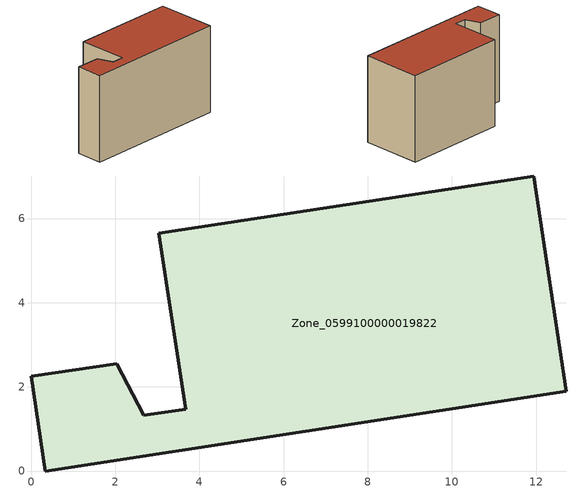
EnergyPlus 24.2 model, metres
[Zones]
Zone_0599100000019822
 floor ground (C_G): 2.68,1.32 3.67,1.47 3.03,5.65 11.94,7.01 12.72,1.89 0.34,0 0,2.25 2.03,2.55 z0
 wall outside (C_F): 3.67,1.47 2.68,1.32 2.03,2.55 0,2.25 0.34,0 12.72,1.89 11.94,7.01 3.03,5.65 3.67,1.47 z0:7.55
 roof outside (C_R): 0.34,0 12.72,1.89 11.94,7.01 3.03,5.65 3.67,1.47 2.68,1.32 2.03,2.55 0,2.25 z7.55
[BUILDING]
Pand.0599100000019822: North Axis=0; Terrain=City; Loads Convergence Tolerance Value=0.04; Temperature Convergence Tolerance Value=0.4; Solar Distribution=FullExterior; Maximum Number of Warmup Days=25; Minimum Number of Warmup Days=1
[Site:Location]
Rotterdam.The.Hague.AP_ZH_NLD Design_Conditions: Latitude=51.96; Longitude=4.45; Time Zone=1; Elevation=-4.5
[SITE:GROUNDTEMPERATURE:BUILDINGSURFACE]
18, 18, 18, 18, 18, 18, 18, 18, 18, 18, 18, 18
[MATERIAL] Thermal Absorptance=0.9; Solar Absorptance=0.7; Visible Absorptance=0.7
Name | Roughness | Thickness | Conductivity | Density | Specific Heat
G.TI.1975-1991 | MediumSmooth | 0.15 | 0.288461 | 540 | 1210
F.TI.1975-1991 | Rough | 0.3 | 0.230769 | 1920 | 840
R.TI.1975-1991 | MediumRough | 0.2 | 0.153846 | 1500 | 1000
[CONSTRUCTION]
C_G: G.TI.1975-1991
C_F: F.TI.1975-1991
C_R: R.TI.1975-1991
[ZONE]
Zone_0599100000019822: Type=1; Multiplier=1; Ceiling Height=Autocalculate; Volume=Autocalculate; Floor Area=autocalculate; Part of Total Floor Area=Yes
[ZONEINFILTRATION:DESIGNFLOWRATE]
Infil_Zone_0599100000019822: Zone or ZoneList or Space or SpaceList=Zone_0599100000019822; Schedule=AlwaysOn; Design Flow Rate Calculation Method=Flow/Area; Flow Rate per Floor Area=0.003; Constant Term Coefficient=1; Temperature Term Coefficient=0; Velocity Term Coefficient=0; Velocity Squared Term Coefficient=0
[HVACTEMPLATE:ZONE:IDEALLOADSAIRSYSTEM]
Zone_0599100000019822: Maximum Heating Supply Air Temperature=50; Minimum Cooling Supply Air Temperature=13; Maximum Heating Supply Air Humidity Ratio=0.0156; Minimum Cooling Supply Air Humidity Ratio=0.0077; Heating Limit=NoLimit; Cooling Limit=NoLimit; Dehumidification Control Type=ConstantSensibleHeatRatio; Cooling Sensible Heat Ratio=0.7; Dehumidification Setpoint=60; Humidification Control Type=None; Humidification Setpoint=30; Outdoor Air Method=None; Outdoor Air Flow Rate per Person=0.00944; Outdoor Air Flow Rate per Zone Floor Area=0; Outdoor Air Flow Rate per Zone=0; Demand Controlled Ventilation Type=None; Outdoor Air Economizer Type=NoEconomizer; Heat Recovery Type=None; Sensible Heat Recovery Effectiveness=0.7; Latent Heat Recovery Effectiveness=0.65
[ZONECONTROL:THERMOSTAT]
ThermostatControl_Zone_0599100000019822: Zone or ZoneList=Zone_0599100000019822; Control Type Schedule=DualSetpointControlType; Control 1=Thermostat_Zone_0599100000019822; Temperature Difference Between Cutout And Setpoint=0
[THERMOSTATSETPOINT:DUALSETPOINT]
Thermostat_Zone_0599100000019822: Heating Setpoint Temperature Schedule=HeatingSetpoint_Zone_0599100000019822; Cooling Setpoint Temperature Schedule=CoolingSetpoint_Zone_0599100000019822
[SCHEDULE:COMPACT]
HeatingSetpoint_Zone_0599100000019822: Through: 12/31, For: AllDays, Until: 24:00, 21
CoolingSetpoint_Zone_0599100000019822: Through: 12/31, For: AllDays, Until: 24:00, 24
DualSetpointControlType: Through: 12/31, For: AllDays, Until: 24:00, 4
AlwaysOn: Through: 12/31, For: AllDays, Until: 24:00, 1
